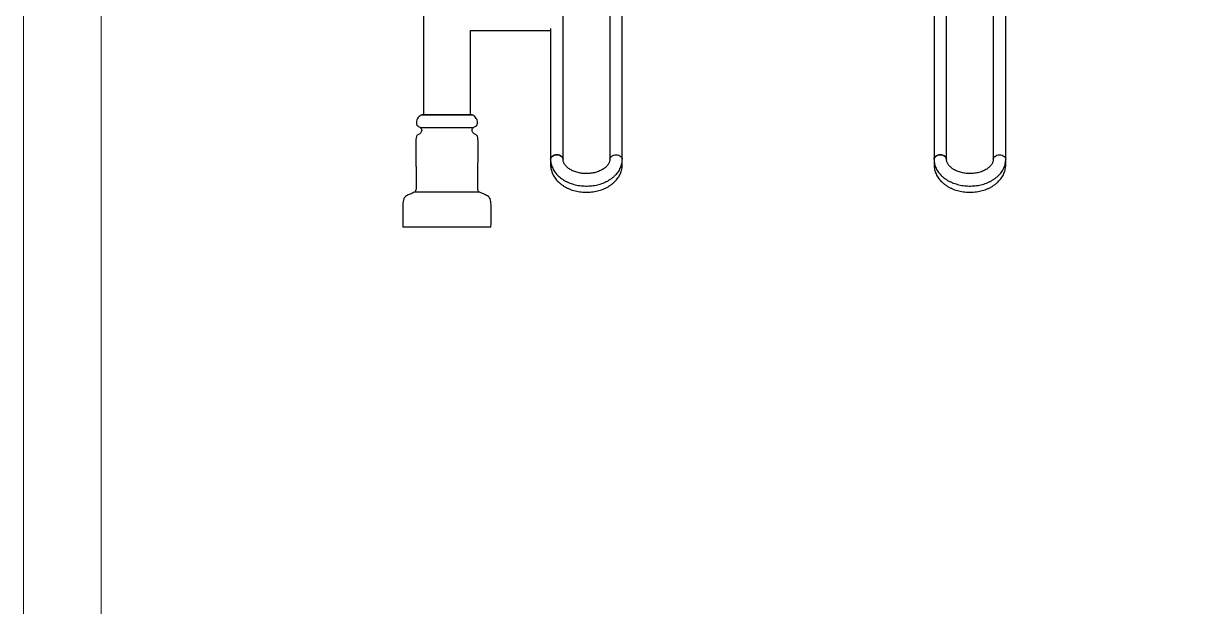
# Model space of a CAD drawing. Header units: millimetres. Extents: x 2157 to 8097, y -3726 to 474.
# Drawn here: x 2157 to 3655, y -1259 to -511 of the extents above; entities that cross this region are included whole.
import ezdxf

# ---------------------------------------------------------------- set-up
doc = ezdxf.new("R2010")
doc.units = ezdxf.units.MM
doc.layers.add('tabelka', color=155, linetype='Continuous')

msp = doc.modelspace()

# ---------------------------------------------------------------- linework, layer by layer
for p, q in [((2670.25, 88.07), (2670.25, -627.93)), ((2849.4, -684.96), (2849.4, -440.65)), ((2909.4, -440.65), (2909.4, -684.96)), ((2925.4, -684.96), (2925.4, -440.65)), ((3325.4, -440.65), (3325.4, -684.96)), ((3341.4, -684.96), (3341.4, -440.65)), ((3401.4, -440.65), (3401.4, -684.96)), ((3417.4, -684.96), (3417.4, -440.65)), ((2730.55, -519.88), (2833.4, -519.88)), ((2730.55, -627.93), (2730.55, -519.88)), ((2833.4, -517.43), (2833.4, -684.96)), ((2733.42, -628.36), (2667.37, -628.36)), ((2732.17, -627.93), (2668.63, -627.93)), ((2666.17, -644.05), (2734.62, -644.05)), ((2833.4, -684.96), (2833.4, -691.88)), ((2925.4, -691.88), (2925.4, -684.96)), ((3325.4, -684.96), (3325.4, -691.88)), ((3417.4, -691.88), (3417.4, -684.96)), ((2659.05, -726.68), (2741.75, -726.68)), ((2756.9, -771.93), (2643.9, -771.93))]:
    msp.add_line(p, q)
at = {"flags": 128}
for points in [[(2841.4, -679.19), (2839.68, -679.33), (2838.04, -679.73), (2836.56, -680.37), (2835.3, -681.23), (2834.33, -682.26), (2833.69, -683.42), (2833.41, -684.65), (2833.4, -684.96)], [(2833.4, -684.96), (2833.41, -684.65), (2833.69, -683.42), (2834.33, -682.26), (2835.3, -681.23), (2836.56, -680.37), (2838.04, -679.73), (2839.68, -679.33), (2841.4, -679.19)], [(2849.4, -684.96), (2849.39, -684.65), (2849.11, -683.42), (2848.47, -682.26), (2847.5, -681.23), (2846.24, -680.37), (2844.76, -679.73), (2843.12, -679.33), (2841.4, -679.19)], [(2841.4, -679.19), (2843.12, -679.33), (2844.76, -679.73), (2846.24, -680.37), (2847.5, -681.23), (2848.47, -682.26), (2849.11, -683.42), (2849.39, -684.65), (2849.4, -684.96)], [(2909.4, -684.96), (2909.41, -684.65), (2909.69, -683.42), (2910.33, -682.26), (2911.3, -681.23), (2912.56, -680.37), (2914.04, -679.73), (2915.68, -679.33), (2917.4, -679.19)], [(2909.4, -684.96), (2909.41, -684.65), (2909.69, -683.42), (2910.33, -682.26), (2911.3, -681.23), (2912.56, -680.37), (2914.04, -679.73), (2915.68, -679.33), (2917.4, -679.19)], [(2917.4, -679.19), (2919.12, -679.33), (2920.76, -679.73), (2922.24, -680.37), (2923.5, -681.23), (2924.47, -682.26), (2925.11, -683.42), (2925.39, -684.65), (2925.4, -684.96)], [(2917.4, -679.19), (2919.12, -679.33), (2920.76, -679.73), (2922.24, -680.37), (2923.5, -681.23), (2924.47, -682.26), (2925.11, -683.42), (2925.39, -684.65), (2925.4, -684.96)], [(3333.4, -679.19), (3331.68, -679.33), (3330.04, -679.73), (3328.56, -680.37), (3327.3, -681.23), (3326.33, -682.26), (3325.69, -683.42), (3325.41, -684.65), (3325.4, -684.96)], [(3325.4, -684.96), (3325.41, -684.65), (3325.69, -683.42), (3326.33, -682.26), (3327.3, -681.23), (3328.56, -680.37), (3330.04, -679.73), (3331.68, -679.33), (3333.4, -679.19)], [(3341.4, -684.96), (3341.39, -684.65), (3341.11, -683.42), (3340.47, -682.26), (3339.5, -681.23), (3338.24, -680.37), (3336.76, -679.73), (3335.12, -679.33), (3333.4, -679.19)], [(3333.4, -679.19), (3335.12, -679.33), (3336.76, -679.73), (3338.24, -680.37), (3339.5, -681.23), (3340.47, -682.26), (3341.11, -683.42), (3341.39, -684.65), (3341.4, -684.96)], [(3401.4, -684.96), (3401.41, -684.65), (3401.69, -683.42), (3402.33, -682.26), (3403.3, -681.23), (3404.56, -680.37), (3406.04, -679.73), (3407.68, -679.33), (3409.4, -679.19)], [(3401.4, -684.96), (3401.41, -684.65), (3401.69, -683.42), (3402.33, -682.26), (3403.3, -681.23), (3404.56, -680.37), (3406.04, -679.73), (3407.68, -679.33), (3409.4, -679.19)], [(3409.4, -679.19), (3411.12, -679.33), (3412.76, -679.73), (3414.24, -680.37), (3415.5, -681.23), (3416.47, -682.26), (3417.11, -683.42), (3417.39, -684.65), (3417.4, -684.96)], [(3409.4, -679.19), (3411.12, -679.33), (3412.76, -679.73), (3414.24, -680.37), (3415.5, -681.23), (3416.47, -682.26), (3417.11, -683.42), (3417.39, -684.65), (3417.4, -684.96)]]:
    msp.add_lwpolyline(points, dxfattribs=at)
for centre, radius, start, end in [((2838.25, -691.63), 4.85, 182.9982, 236.01954), ((2838.22, -691.65), 4.83, 182.83889, 236.79592), ((2920.61, -691.67), 4.79, 302.92518, 357.41215), ((2920.58, -691.65), 4.83, 303.28756, 357.1657), ((3330.25, -691.63), 4.85, 182.99946, 236.01751), ((3330.22, -691.65), 4.83, 182.83841, 236.7958), ((3412.61, -691.67), 4.79, 302.92737, 357.4103), ((3412.58, -691.65), 4.83, 303.28737, 357.16589)]:
    msp.add_arc(centre, radius, start, end)
for points, knots in [([(2667.37, -628.36), (2666.4, -628.92), (2664.56, -629.98), (2662.65, -632.37), (2661.5, -634.95), (2661.08, -637.54), (2661.27, -639.66), (2661.78, -641.11), (2662.46, -641.93), (2663.53, -642.6), (2664.92, -643.24), (2666.46, -644.16), (2667.71, -645.63), (2668.19, -647.67), (2667.62, -649.83), (2666.4, -651.63), (2664.72, -652.83), (2662.93, -653.41), (2661.7, -654.69), (2661.05, -656.25), (2660.64, -658.49), (2660.53, -661.33), (2660.33, -664.99), (2660.29, -669.25), (2660.31, -674.24), (2660.39, -679.81), (2660.5, -685.7), (2660.63, -691.71), (2660.76, -697.62), (2660.86, -703.17), (2660.93, -708.14), (2660.94, -712.3), (2660.88, -715.52), (2660.7, -717.96), (2660.72, -720.07), (2660.87, -722.14), (2660.71, -724.3), (2659.64, -726.39), (2657.46, -727.83), (2654.79, -728.95), (2652.05, -730.06), (2649.46, -731.19), (2647.21, -732.56), (2645.42, -734.63), (2644.34, -737.58), (2643.91, -741.16), (2643.73, -745.2), (2643.65, -749.5), (2643.67, -754.16), (2643.73, -759.38), (2643.83, -765.36), (2643.87, -769.63), (2643.9, -771.93)], [0, 0, 0, 0, 0.0208331, 0.0392381, 0.056064, 0.0731702, 0.0876621, 0.0953908, 0.1015112, 0.107163, 0.1188252, 0.1301079, 0.1403414, 0.1539562, 0.1674425, 0.1810183, 0.1938585, 0.2053752, 0.2155257, 0.2257793, 0.2365646, 0.2578719, 0.2787984, 0.3051285, 0.3372943, 0.3720989, 0.4092296, 0.447186, 0.4844674, 0.5195727, 0.5510019, 0.5772573, 0.597302, 0.6110955, 0.6228884, 0.6367033, 0.6499564, 0.6628789, 0.6787854, 0.6974628, 0.7172036, 0.7339196, 0.7502996, 0.7659415, 0.7840732, 0.8079027, 0.8331205, 0.8595926, 0.8881878, 0.920238, 0.957068, 1, 1, 1, 1]), ([(2668.63, -627.93), (2668.43, -627.99), (2668.01, -628.11), (2667.59, -628.27), (2667.37, -628.36)], [0, 0, 0, 0, 0.4652516, 1, 1, 1, 1]), ([(2733.42, -628.36), (2733.15, -628.25), (2732.74, -628.09), (2732.32, -627.97), (2732.17, -627.93)], [0, 0, 0, 0, 0.6546228, 1, 1, 1, 1]), ([(2756.9, -771.93), (2756.92, -769.63), (2756.97, -765.36), (2757.06, -759.38), (2757.13, -754.16), (2757.14, -749.5), (2757.06, -745.2), (2756.89, -741.16), (2756.46, -737.58), (2755.38, -734.63), (2753.59, -732.56), (2751.11, -731.05), (2747.9, -729.71), (2744.79, -728.48), (2742.28, -727.22), (2740.86, -725.89), (2740.06, -724.1), (2739.92, -721.96), (2740.13, -719.58), (2740.03, -717.08), (2739.87, -714.14), (2739.86, -710.42), (2739.9, -705.07), (2740.03, -698.22), (2740.2, -690.19), (2740.37, -682.07), (2740.48, -674.98), (2740.51, -669.25), (2740.47, -664.99), (2740.27, -661.33), (2740.15, -658.49), (2739.75, -656.25), (2739.1, -654.69), (2737.87, -653.41), (2736.08, -652.83), (2734.4, -651.63), (2733.17, -649.83), (2732.6, -647.67), (2733.09, -645.63), (2734.34, -644.16), (2735.88, -643.24), (2737.26, -642.6), (2738.34, -641.93), (2739.02, -641.11), (2739.53, -639.66), (2739.71, -637.54), (2739.29, -634.95), (2738.15, -632.37), (2736.23, -629.98), (2734.4, -628.92), (2733.42, -628.36)], [0, 0, 0, 0, 0.042929, 0.0797564, 0.1118045, 0.1403977, 0.1668679, 0.1920839, 0.2159118, 0.2340422, 0.249683, 0.2660619, 0.2878299, 0.3145688, 0.328591, 0.3400433, 0.3500976, 0.3644307, 0.3793802, 0.3947891, 0.4110249, 0.43447, 0.4641969, 0.5110287, 0.5623289, 0.614196, 0.6627291, 0.6948927, 0.721221, 0.742146, 0.7634518, 0.7742363, 0.7844893, 0.7946391, 0.8061549, 0.8189942, 0.8325691, 0.8460545, 0.8596684, 0.8699011, 0.8811831, 0.8928445, 0.8984958, 0.9046158, 0.912344, 0.9268349, 0.9439399, 0.9607646, 0.9791683, 1, 1, 1, 1]), ([(2833.4, -684.96), (2833.41, -685.57), (2833.44, -687.13), (2833.77, -689.64), (2834.43, -692.46), (2835.4, -695.23), (2836.67, -697.91), (2838.23, -700.51), (2840.08, -703), (2842.2, -705.38), (2844.59, -707.61), (2847.22, -709.69), (2850.09, -711.59), (2853.16, -713.31), (2856.42, -714.83), (2859.84, -716.14), (2863.39, -717.23), (2867.05, -718.1), (2870.79, -718.74), (2874.58, -719.15), (2878.41, -719.33), (2882.25, -719.27), (2886.07, -718.98), (2889.85, -718.46), (2893.56, -717.7), (2897.18, -716.72), (2900.68, -715.51), (2904.05, -714.09), (2907.25, -712.45), (2910.26, -710.6), (2913.06, -708.56), (2915.62, -706.34), (2917.92, -703.95), (2919.94, -701.42), (2921.65, -698.77), (2923.06, -696.02), (2924.14, -693.2), (2924.9, -690.33), (2925.33, -687.57), (2925.38, -685.78), (2925.4, -684.96)], [0, 0, 0, 0, 0.0158965, 0.0410899, 0.0662927, 0.0915948, 0.1170784, 0.1428059, 0.1688143, 0.195112, 0.2216805, 0.24848, 0.2754587, 0.3025626, 0.3297434, 0.356963, 0.3841895, 0.4114096, 0.4386189, 0.4658192, 0.4930161, 0.5202182, 0.5474342, 0.574672, 0.601941, 0.6292492, 0.6566014, 0.6839973, 0.7114293, 0.7388736, 0.7662928, 0.7936371, 0.8208453, 0.84785, 0.8745889, 0.9010168, 0.9271162, 0.9529025, 0.9784221, 1, 1, 1, 1]), ([(2909.4, -684.96), (2909.39, -685.2), (2909.38, -686.03), (2909.16, -687.39), (2908.62, -689.05), (2907.85, -690.66), (2906.79, -692.28), (2905.43, -693.89), (2903.82, -695.43), (2901.97, -696.88), (2899.88, -698.22), (2897.58, -699.44), (2895.08, -700.51), (2892.42, -701.44), (2889.61, -702.19), (2886.69, -702.76), (2883.68, -703.14), (2880.63, -703.32), (2877.56, -703.3), (2874.51, -703.08), (2871.52, -702.66), (2868.62, -702.05), (2865.84, -701.27), (2863.21, -700.31), (2860.76, -699.21), (2858.52, -697.98), (2856.5, -696.63), (2854.72, -695.2), (2853.19, -693.7), (2851.92, -692.16), (2850.91, -690.59), (2850.15, -689), (2849.64, -687.38), (2849.42, -686.04), (2849.41, -685.22), (2849.4, -684.96)], [0, 0, 0, 0, 0.01495, 0.052796, 0.0854431, 0.1165671, 0.1496122, 0.1814778, 0.2126033, 0.2433236, 0.273849, 0.304307, 0.3347587, 0.3652429, 0.3957808, 0.4263756, 0.4570193, 0.4876968, 0.5183885, 0.5490722, 0.5797186, 0.610307, 0.6408196, 0.6712442, 0.7015775, 0.7318301, 0.7620333, 0.7922348, 0.822516, 0.8530222, 0.8839759, 0.9157005, 0.9486373, 0.9832969, 1, 1, 1, 1]), ([(3325.4, -684.96), (3325.41, -685.57), (3325.44, -687.13), (3325.77, -689.64), (3326.43, -692.46), (3327.4, -695.23), (3328.67, -697.91), (3330.23, -700.51), (3332.08, -703), (3334.2, -705.38), (3336.59, -707.61), (3339.22, -709.69), (3342.09, -711.59), (3345.16, -713.31), (3348.42, -714.83), (3351.84, -716.14), (3355.39, -717.23), (3359.05, -718.1), (3362.79, -718.74), (3366.58, -719.15), (3370.41, -719.33), (3374.25, -719.27), (3378.07, -718.98), (3381.85, -718.46), (3385.56, -717.7), (3389.18, -716.72), (3392.68, -715.51), (3396.05, -714.09), (3399.25, -712.45), (3402.26, -710.6), (3405.06, -708.56), (3407.62, -706.34), (3409.92, -703.95), (3411.94, -701.42), (3413.65, -698.77), (3415.06, -696.02), (3416.14, -693.2), (3416.9, -690.33), (3417.33, -687.57), (3417.38, -685.78), (3417.4, -684.96)], [0, 0, 0, 0, 0.0158965, 0.0410899, 0.0662927, 0.0915949, 0.1170784, 0.1428059, 0.1688143, 0.195112, 0.2216805, 0.2484801, 0.2754588, 0.3025625, 0.3297434, 0.3569629, 0.3841896, 0.4114095, 0.438619, 0.4658192, 0.4930163, 0.5202181, 0.5474344, 0.5746722, 0.6019412, 0.6292493, 0.6566013, 0.6839973, 0.7114292, 0.7388738, 0.7662929, 0.7936371, 0.8208454, 0.8478501, 0.8745888, 0.9010167, 0.9271162, 0.9529025, 0.9784221, 1, 1, 1, 1]), ([(3401.4, -684.96), (3401.39, -685.2), (3401.38, -686.03), (3401.16, -687.39), (3400.62, -689.05), (3399.85, -690.66), (3398.79, -692.28), (3397.43, -693.89), (3395.82, -695.43), (3393.97, -696.88), (3391.88, -698.22), (3389.58, -699.44), (3387.08, -700.51), (3384.42, -701.44), (3381.61, -702.19), (3378.69, -702.76), (3375.68, -703.14), (3372.63, -703.32), (3369.56, -703.3), (3366.51, -703.08), (3363.52, -702.66), (3360.62, -702.05), (3357.84, -701.27), (3355.21, -700.31), (3352.76, -699.21), (3350.52, -697.98), (3348.5, -696.63), (3346.72, -695.2), (3345.19, -693.7), (3343.92, -692.16), (3342.91, -690.59), (3342.15, -689), (3341.64, -687.38), (3341.42, -686.04), (3341.41, -685.22), (3341.4, -684.96)], [0, 0, 0, 0, 0.01495004, 0.05279599, 0.08544305, 0.1165671, 0.14961229, 0.18147788, 0.21260328, 0.24332355, 0.27384884, 0.30430693, 0.33475845, 0.36524315, 0.3957809, 0.42637547, 0.45701918, 0.4876965, 0.51838828, 0.54907245, 0.57971866, 0.61030687, 0.64081969, 0.67124427, 0.70157775, 0.73183004, 0.76203339, 0.79223481, 0.82251592, 0.85302218, 0.88397582, 0.91570049, 0.94863737, 0.98329688, 1, 1, 1, 1]), ([(2833.4, -691.88), (2833.41, -692.5), (2833.44, -694.1), (2833.76, -696.67), (2834.43, -699.58), (2835.4, -702.42), (2836.66, -705.19), (2838.23, -707.87), (2840.07, -710.44), (2842.19, -712.88), (2844.58, -715.18), (2847.21, -717.33), (2850.07, -719.29), (2853.13, -721.07), (2856.39, -722.64), (2859.8, -723.99), (2863.35, -725.13), (2867, -726.03), (2870.74, -726.69), (2874.54, -727.12), (2878.38, -727.31), (2882.22, -727.25), (2886.04, -726.95), (2889.82, -726.41), (2893.54, -725.63), (2897.16, -724.61), (2900.66, -723.37), (2904.03, -721.89), (2907.23, -720.2), (2910.23, -718.3), (2913.03, -716.21), (2915.58, -713.92), (2917.88, -711.48), (2919.89, -708.89), (2921.61, -706.17), (2923.02, -703.35), (2924.11, -700.46), (2924.87, -697.52), (2925.32, -694.65), (2925.37, -692.77), (2925.4, -691.88)], [0, 0, 0, 0, 0.0158205, 0.0411893, 0.0665649, 0.0920205, 0.1176242, 0.1434281, 0.1694641, 0.1957422, 0.2222504, 0.2489603, 0.2758328, 0.3028258, 0.3298997, 0.3570221, 0.3841681, 0.4113195, 0.4384702, 0.4656196, 0.4927708, 0.5199294, 0.5471016, 0.574293, 0.6015101, 0.6287578, 0.6560382, 0.6833482, 0.7106768, 0.7379996, 0.7652854, 0.7924924, 0.8195706, 0.8464674, 0.8731355, 0.8995416, 0.9256738, 0.9515456, 0.9771949, 1, 1, 1, 1]), ([(3325.4, -691.88), (3325.41, -692.5), (3325.44, -694.1), (3325.76, -696.67), (3326.43, -699.58), (3327.4, -702.42), (3328.66, -705.19), (3330.23, -707.87), (3332.07, -710.44), (3334.19, -712.88), (3336.58, -715.18), (3339.21, -717.33), (3342.07, -719.29), (3345.13, -721.07), (3348.39, -722.64), (3351.8, -723.99), (3355.35, -725.13), (3359, -726.03), (3362.74, -726.69), (3366.54, -727.12), (3370.38, -727.31), (3374.22, -727.25), (3378.04, -726.95), (3381.82, -726.41), (3385.54, -725.63), (3389.16, -724.61), (3392.66, -723.37), (3396.03, -721.89), (3399.23, -720.2), (3402.23, -718.3), (3405.03, -716.21), (3407.58, -713.92), (3409.88, -711.48), (3411.89, -708.89), (3413.61, -706.17), (3415.02, -703.35), (3416.11, -700.46), (3416.87, -697.52), (3417.32, -694.65), (3417.37, -692.77), (3417.4, -691.88)], [0, 0, 0, 0, 0.0158205, 0.0411893, 0.066565, 0.0920206, 0.1176242, 0.143428, 0.1694643, 0.1957421, 0.2222503, 0.2489603, 0.2758328, 0.3028256, 0.3298996, 0.357022, 0.3841682, 0.4113194, 0.4384701, 0.4656198, 0.492771, 0.5199293, 0.5471016, 0.5742929, 0.6015103, 0.6287579, 0.6560384, 0.6833483, 0.7106767, 0.7379996, 0.7652856, 0.7924924, 0.8195706, 0.8464675, 0.8731356, 0.8995416, 0.9256739, 0.9515456, 0.9771949, 1, 1, 1, 1])]:
    msp.add_open_spline(points, degree=3, knots=knots)
at = {"layer": 'tabelka', "lineweight": 5}
for points in [[(2156.87, 474.4), (8096.87, 474.4), (8096.87, -3725.6), (2156.87, -3725.6)], [(2256.87, 374.4), (7996.87, 374.4), (7996.87, -3625.6), (2256.87, -3625.6)]]:
    msp.add_lwpolyline(points, close=True, dxfattribs=at)

doc.saveas('drawing.dxf')
